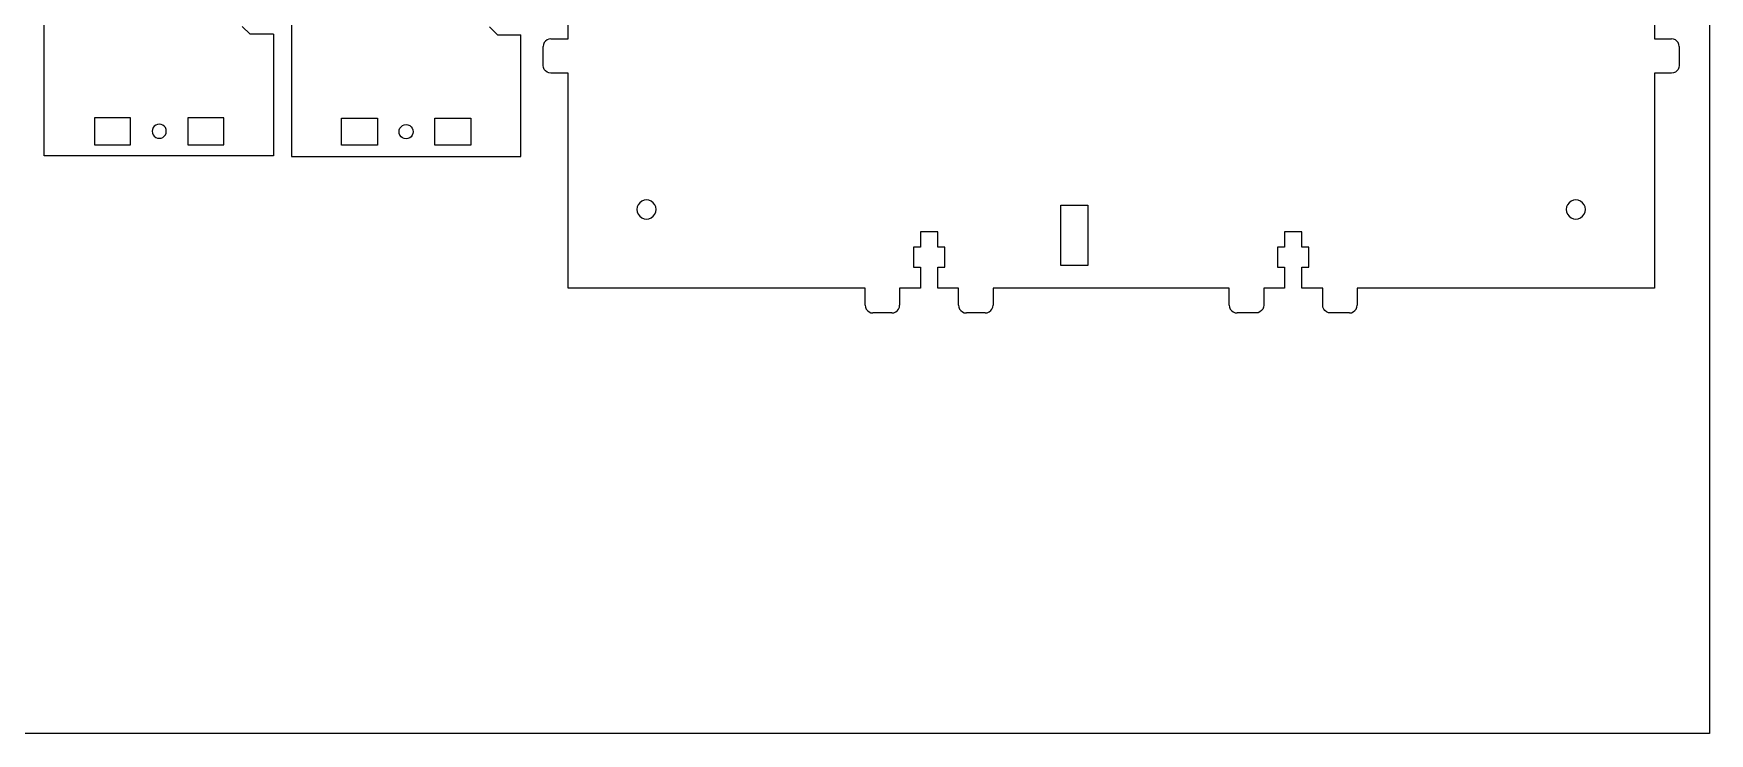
# Model space of a CAD drawing. Header units: millimetres. Extents: x -406 to 406, y -462 to 462.
# Drawn here: x -20.6 to 406.4, y -462.4 to -284.1 of the extents above; entities that cross this region are included whole.
import ezdxf

# ---------------------------------------------------------------- set-up
doc = ezdxf.new("R2010")
doc.units = ezdxf.units.MM
doc.header["$MEASUREMENT"] = 0

msp = doc.modelspace()

# ---------------------------------------------------------------- linework, layer by layer
for p, q in [((406.4, -5.16), (406.4, -462.36)), ((-17.96, -315.26), (-17.96, -19.26)), ((45.05, -19.39), (45.05, -315.39)), ((115.55, -285.4), (115.55, -280.1)), ((392.35, -280.1), (392.35, -285.4)), ((34.54, -284.26), (32.54, -282.26)), ((40.54, -284.26), (34.54, -284.26)), ((40.54, -284.26), (40.54, -315.26)), ((97.55, -284.39), (95.55, -282.39)), ((97.55, -284.39), (103.55, -284.39)), ((103.55, -315.39), (103.55, -284.39)), ((109.78, -285.98), (109.46, -286.4)), ((110.2, -285.67), (109.78, -285.98)), ((110.68, -285.47), (110.2, -285.67)), ((111.2, -285.4), (110.68, -285.47)), ((111.2, -285.4), (115.55, -285.4)), ((392.35, -285.4), (396.7, -285.4)), ((397.21, -285.47), (396.7, -285.4)), ((397.7, -285.67), (397.21, -285.47)), ((398.11, -285.98), (397.7, -285.67)), ((398.43, -286.4), (398.11, -285.98)), ((109.26, -286.88), (109.2, -287.4)), ((109.2, -292.2), (109.2, -287.4)), ((109.46, -286.4), (109.26, -286.88)), ((398.63, -286.88), (398.43, -286.4)), ((398.7, -287.4), (398.63, -286.88)), ((398.7, -287.4), (398.7, -292.2)), ((109.26, -292.72), (109.2, -292.2)), ((109.46, -293.2), (109.26, -292.72)), ((109.78, -293.61), (109.46, -293.2)), ((110.2, -293.93), (109.78, -293.61)), ((110.68, -294.13), (110.2, -293.93)), ((111.2, -294.2), (110.68, -294.13)), ((115.55, -294.2), (111.2, -294.2)), ((115.55, -348.9), (115.55, -294.2)), ((392.35, -294.2), (392.35, -348.9)), ((396.7, -294.2), (392.35, -294.2)), ((397.21, -294.13), (396.7, -294.2)), ((397.7, -293.93), (397.21, -294.13)), ((398.11, -293.61), (397.7, -293.93)), ((398.43, -293.2), (398.11, -293.61)), ((398.63, -292.72), (398.43, -293.2)), ((398.7, -292.2), (398.63, -292.72)), ((-5.11, -305.51), (-5.11, -312.41)), ((4.09, -305.51), (-5.11, -305.51)), ((4.09, -312.41), (4.09, -305.51)), ((10.49, -307.4), (10.12, -307.68)), ((10.93, -307.22), (10.49, -307.4)), ((11.39, -307.15), (10.93, -307.22)), ((11.86, -307.22), (11.39, -307.15)), ((12.29, -307.4), (11.86, -307.22)), ((12.67, -307.68), (12.29, -307.4)), ((27.89, -305.51), (18.69, -305.51)), ((18.69, -305.51), (18.69, -312.41)), ((27.89, -312.41), (27.89, -305.51)), ((57.8, -305.64), (67, -305.64)), ((57.8, -312.54), (57.8, -305.64)), ((67, -305.64), (67, -312.54)), ((73.39, -307.53), (73.83, -307.35)), ((73.83, -307.35), (74.3, -307.29)), ((74.3, -307.29), (74.76, -307.35)), ((74.76, -307.35), (75.2, -307.53)), ((81.6, -305.64), (90.8, -305.64)), ((81.6, -312.54), (81.6, -305.64)), ((90.8, -305.64), (90.8, -312.54)), ((9.65, -308.49), (9.59, -308.96)), ((9.59, -308.96), (9.65, -309.42)), ((9.83, -308.05), (9.65, -308.49)), ((9.65, -309.42), (9.83, -309.86)), ((10.12, -307.68), (9.83, -308.05)), ((9.83, -309.86), (10.12, -310.23)), ((10.12, -310.23), (10.49, -310.52)), ((10.49, -310.52), (10.93, -310.7)), ((10.93, -310.7), (11.39, -310.76)), ((11.39, -310.76), (11.86, -310.7)), ((11.86, -310.7), (12.29, -310.52)), ((12.29, -310.52), (12.67, -310.23)), ((12.95, -308.05), (12.67, -307.68)), ((12.67, -310.23), (12.95, -309.86)), ((13.13, -308.49), (12.95, -308.05)), ((12.95, -309.86), (13.13, -309.42)), ((13.19, -308.96), (13.13, -308.49)), ((13.13, -309.42), (13.19, -308.96)), ((72.49, -309.09), (72.55, -308.63)), ((72.55, -309.56), (72.49, -309.09)), ((72.55, -308.63), (72.73, -308.19)), ((72.73, -309.99), (72.55, -309.56)), ((72.73, -308.19), (73.02, -307.82)), ((73.02, -310.37), (72.73, -309.99)), ((73.02, -307.82), (73.39, -307.53)), ((73.39, -310.65), (73.02, -310.37)), ((73.83, -310.83), (73.39, -310.65)), ((74.3, -310.89), (73.83, -310.83)), ((74.76, -310.83), (74.3, -310.89)), ((75.2, -310.65), (74.76, -310.83)), ((75.2, -307.53), (75.57, -307.82)), ((75.57, -310.37), (75.2, -310.65)), ((75.57, -307.82), (75.86, -308.19)), ((75.86, -309.99), (75.57, -310.37)), ((75.86, -308.19), (76.04, -308.63)), ((76.04, -309.56), (75.86, -309.99)), ((76.04, -308.63), (76.1, -309.09)), ((76.1, -309.09), (76.04, -309.56)), ((40.54, -315.26), (-17.96, -315.26)), ((-5.11, -312.41), (4.09, -312.41)), ((18.69, -312.41), (27.89, -312.41)), ((45.05, -315.39), (103.55, -315.39)), ((67, -312.54), (57.8, -312.54)), ((90.8, -312.54), (81.6, -312.54)), ((133.18, -328.26), (133.1, -328.9)), ((133.42, -327.67), (133.18, -328.26)), ((133.81, -327.17), (133.42, -327.67)), ((134.32, -326.78), (133.81, -327.17)), ((134.91, -326.53), (134.32, -326.78)), ((135.55, -326.45), (134.91, -326.53)), ((136.18, -326.53), (135.55, -326.45)), ((136.77, -326.78), (136.18, -326.53)), ((137.28, -327.17), (136.77, -326.78)), ((137.67, -327.67), (137.28, -327.17)), ((137.91, -328.26), (137.67, -327.67)), ((138, -328.9), (137.91, -328.26)), ((241.1, -343.2), (241.1, -327.8)), ((241.1, -327.8), (248, -327.8)), ((248, -327.8), (248, -343.2)), ((369.98, -328.26), (369.9, -328.9)), ((370.22, -327.67), (369.98, -328.26)), ((370.61, -327.17), (370.22, -327.67)), ((371.12, -326.78), (370.61, -327.17)), ((371.71, -326.53), (371.12, -326.78)), ((372.35, -326.45), (371.71, -326.53)), ((372.98, -326.53), (372.35, -326.45)), ((373.57, -326.78), (372.98, -326.53)), ((374.08, -327.17), (373.57, -326.78)), ((374.47, -327.67), (374.08, -327.17)), ((374.71, -328.26), (374.47, -327.67)), ((374.8, -328.9), (374.71, -328.26)), ((133.1, -328.9), (133.18, -329.53)), ((133.18, -329.53), (133.42, -330.12)), ((133.42, -330.12), (133.81, -330.63)), ((133.81, -330.63), (134.32, -331.02)), ((134.32, -331.02), (134.91, -331.26)), ((134.91, -331.26), (135.55, -331.35)), ((135.55, -331.35), (136.18, -331.26)), ((136.18, -331.26), (136.77, -331.02)), ((136.77, -331.02), (137.28, -330.63)), ((137.28, -330.63), (137.67, -330.12)), ((137.67, -330.12), (137.91, -329.53)), ((137.91, -329.53), (138, -328.9)), ((369.9, -328.9), (369.98, -329.53)), ((369.98, -329.53), (370.22, -330.12)), ((370.22, -330.12), (370.61, -330.63)), ((370.61, -330.63), (371.12, -331.02)), ((371.12, -331.02), (371.71, -331.26)), ((371.71, -331.26), (372.35, -331.35)), ((372.35, -331.35), (372.98, -331.26)), ((372.98, -331.26), (373.57, -331.02)), ((373.57, -331.02), (374.08, -330.63)), ((374.08, -330.63), (374.47, -330.12)), ((374.47, -330.12), (374.71, -329.53)), ((374.71, -329.53), (374.8, -328.9)), ((205.35, -334.55), (205.35, -338.5)), ((209.75, -334.55), (205.35, -334.55)), ((209.75, -338.5), (209.75, -334.55)), ((298.15, -334.55), (298.15, -338.5)), ((302.55, -334.55), (298.15, -334.55)), ((302.55, -338.5), (302.55, -334.55)), ((203.55, -338.5), (203.55, -343.6)), ((205.35, -338.5), (203.55, -338.5)), ((211.55, -338.5), (209.75, -338.5)), ((211.55, -343.6), (211.55, -338.5)), ((296.35, -338.5), (296.35, -343.6)), ((298.15, -338.5), (296.35, -338.5)), ((304.35, -338.5), (302.55, -338.5)), ((304.35, -343.6), (304.35, -338.5)), ((203.55, -343.6), (205.35, -343.6)), ((205.35, -343.6), (205.35, -348.9)), ((209.75, -343.6), (211.55, -343.6)), ((209.75, -348.9), (209.75, -343.6)), ((248, -343.2), (241.1, -343.2)), ((296.35, -343.6), (298.15, -343.6)), ((298.15, -343.6), (298.15, -348.9)), ((302.55, -343.6), (304.35, -343.6)), ((302.55, -348.9), (302.55, -343.6)), ((191.25, -348.9), (115.55, -348.9)), ((191.25, -353.25), (191.25, -348.9)), ((200.05, -348.9), (200.05, -353.25)), ((205.35, -348.9), (200.05, -348.9)), ((215.05, -348.9), (209.75, -348.9)), ((215.05, -353.25), (215.05, -348.9)), ((223.85, -348.9), (223.85, -353.25)), ((284.05, -348.9), (223.85, -348.9)), ((284.05, -353.25), (284.05, -348.9)), ((298.15, -348.9), (292.85, -348.9)), ((292.85, -348.9), (292.85, -353.25)), ((307.85, -348.9), (302.55, -348.9)), ((307.85, -353.25), (307.85, -348.9)), ((392.35, -348.9), (316.65, -348.9)), ((316.65, -348.9), (316.65, -353.25)), ((191.25, -353.25), (191.31, -353.77)), ((191.31, -353.77), (191.51, -354.25)), ((191.51, -354.25), (191.83, -354.66)), ((199.46, -354.66), (199.78, -354.25)), ((199.78, -354.25), (199.98, -353.77)), ((199.98, -353.77), (200.05, -353.25)), ((215.05, -353.25), (215.11, -353.77)), ((215.11, -353.77), (215.31, -354.25)), ((215.31, -354.25), (215.63, -354.66)), ((223.26, -354.66), (223.58, -354.25)), ((223.58, -354.25), (223.78, -353.77)), ((223.78, -353.77), (223.85, -353.25)), ((284.05, -353.25), (284.11, -353.77)), ((284.11, -353.77), (284.31, -354.25)), ((284.31, -354.25), (284.63, -354.66)), ((292.58, -354.25), (292.26, -354.66)), ((292.78, -353.77), (292.58, -354.25)), ((292.85, -353.25), (292.78, -353.77)), ((307.91, -353.77), (307.85, -353.25)), ((308.11, -354.25), (307.91, -353.77)), ((308.43, -354.66), (308.11, -354.25)), ((316.06, -354.66), (316.38, -354.25)), ((316.38, -354.25), (316.58, -353.77)), ((316.58, -353.77), (316.65, -353.25)), ((191.83, -354.66), (192.25, -354.98)), ((192.25, -354.98), (192.73, -355.18)), ((192.73, -355.18), (193.25, -355.25)), ((198.05, -355.25), (193.25, -355.25)), ((198.05, -355.25), (198.56, -355.18)), ((198.56, -355.18), (199.05, -354.98)), ((199.05, -354.98), (199.46, -354.66)), ((215.63, -354.66), (216.05, -354.98)), ((216.05, -354.98), (216.53, -355.18)), ((216.53, -355.18), (217.05, -355.25)), ((221.85, -355.25), (217.05, -355.25)), ((221.85, -355.25), (222.36, -355.18)), ((222.36, -355.18), (222.85, -354.98)), ((222.85, -354.98), (223.26, -354.66)), ((284.63, -354.66), (285.05, -354.98)), ((285.05, -354.98), (285.53, -355.18)), ((285.53, -355.18), (286.05, -355.25)), ((290.85, -355.25), (286.05, -355.25)), ((291.36, -355.18), (290.85, -355.25)), ((291.85, -354.98), (291.36, -355.18)), ((292.26, -354.66), (291.85, -354.98)), ((308.85, -354.98), (308.43, -354.66)), ((309.33, -355.18), (308.85, -354.98)), ((309.85, -355.25), (309.33, -355.18)), ((314.65, -355.25), (309.85, -355.25)), ((314.65, -355.25), (315.16, -355.18)), ((315.16, -355.18), (315.65, -354.98)), ((315.65, -354.98), (316.06, -354.66)), ((406.4, -462.36), (-406.4, -462.36))]:
    msp.add_line(p, q)

doc.saveas('drawing.dxf')
